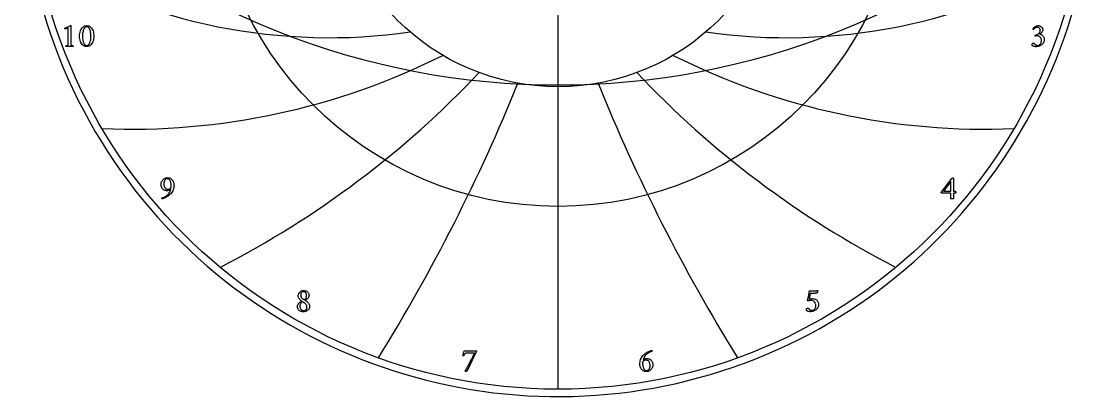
# Model space of a CAD drawing. Header units: millimetres. Extents: x -55 to 55, y -55 to 56.
# Drawn here: x -54.8 to 54.7, y -54.8 to -16.5 of the extents above; entities that cross this region are included whole.
import ezdxf

# ---------------------------------------------------------------- set-up
doc = ezdxf.new("R2010")
doc.units = ezdxf.units.MM
for name, color, linetype in [('CUT_OUTER', 1, 'Continuous'), ('ENGRAVE', 7, 'Continuous'), ('ENGRAVE_FINE', 8, 'Continuous'), ('TEXT', 5, 'Continuous')]:
    doc.layers.add(name, color=color, linetype=linetype)

msp = doc.modelspace()

# ---------------------------------------------------------------- linework, layer by layer
at = {"layer": 'CUT_OUTER'}
msp.add_arc((-0.0002, -0.0001), 54.7499, 132.890359, 87.801582, dxfattribs=at)
at = {"layer": 'ENGRAVE'}
for points in [[(0, -54), (0, 54)], [(0, -54), (0, -23.1383)]]:
    msp.add_lwpolyline(points, dxfattribs=at)
for radius in [54, 35.3478, 23.1383]:
    msp.add_circle((0, 0), radius, dxfattribs=at)
for centre, radius, start, end in [((-23.3039, 40.3636), 58.4958, 239.415548, 278.083995), ((23.3039, 40.3636), 58.4958, 261.916005, 300.584452), ((-43.5768, 43.5768), 71.0447, 267.619017, 296.620352), ((43.5768, 43.5768), 71.0447, 243.379648, 272.380983), ((-79.5809, 45.946), 98.4562, 297.270124, 316.604347), ((79.5809, 45.946), 98.4562, 223.395653, 242.729876), ((-176.8905, 47.3977), 186.5108, 328.231954, 337.899065), ((176.8905, 47.3977), 186.5108, 202.100935, 211.768046)]:
    msp.add_arc(centre, radius, start, end, dxfattribs=at)
at = {"layer": 'ENGRAVE_FINE'}
msp.add_arc((0, 54.4824), 77.4375, 225.796451, 314.203549, dxfattribs=at)
at = {"layer": 'TEXT'}
for points in [[(-49.9891, -18.6487), (-49.9891, -17.3032), (-49.9901, -17.2702), (-49.9929, -17.2427), (-49.9977, -17.2208), (-50.0044, -17.2044), (-50.0135, -17.1925), (-50.0253, -17.1839), (-50.0399, -17.1788), (-50.0572, -17.1771), (-50.0785, -17.1787), (-50.1049, -17.1835), (-50.1364, -17.1915), (-50.173, -17.2027), (-50.2099, -17.2149), (-50.242, -17.2261), (-50.2695, -17.2362), (-50.2923, -17.2453), (-50.3057, -17.2327), (-50.3153, -17.2189), (-50.321, -17.2037), (-50.3229, -17.1873), (-50.3229, -17.1871), (-50.3229, -17.1865), (-50.3229, -17.1854), (-50.3229, -17.1839), (-50.3225, -17.1778), (-50.3212, -17.1729), (-50.3191, -17.1693), (-50.3161, -17.1669), (-50.2483, -17.1361), (-50.1811, -17.1052), (-50.1146, -17.074), (-50.0487, -17.0426), (-49.9859, -17.0124), (-49.9286, -16.9851), (-49.8769, -16.9605), (-49.8307, -16.9387), (-49.7925, -16.9208), (-49.7647, -16.908), (-49.7473, -16.9004), (-49.7404, -16.8978), (-49.7336, -16.8978), (-49.7257, -16.8991), (-49.7191, -16.9029), (-49.7138, -16.9093), (-49.7098, -16.9182), (-49.7066, -16.928), (-49.7038, -16.937), (-49.7015, -16.9451), (-49.6995, -16.9523), (-49.7004, -16.9575), (-49.703, -16.9732), (-49.7072, -16.9992), (-49.7132, -17.0358), (-49.7191, -17.0819), (-49.7234, -17.1367), (-49.7259, -17.2002), (-49.7268, -17.2725), (-49.7268, -18.6487), (-49.7267, -18.6855), (-49.7264, -18.7211), (-49.7258, -18.7554), (-49.7251, -18.7884), (-49.7235, -18.8193), (-49.7204, -18.8471), (-49.7158, -18.8721), (-49.7098, -18.894), (-49.704, -18.9023), (-49.6936, -18.9102), (-49.6785, -18.9176), (-49.6587, -18.9246), (-49.6362, -18.9309), (-49.6131, -18.9361), (-49.5894, -18.9403), (-49.565, -18.9434), (-49.5421, -18.9456), (-49.5228, -18.9472), (-49.5072, -18.9482), (-49.4952, -18.9485), (-49.4906, -18.9566), (-49.4871, -18.9672), (-49.4846, -18.9804), (-49.4832, -18.9962), (-49.4833, -19.0119), (-49.4854, -19.0251), (-49.4893, -19.0358), (-49.4952, -19.0439), (-49.5452, -19.0406), (-49.5931, -19.0375), (-49.6389, -19.0346), (-49.6825, -19.0319), (-49.7259, -19.0297), (-49.7711, -19.0281), (-49.8179, -19.0272), (-49.8665, -19.0268), (-49.9131, -19.0272), (-49.9576, -19.0281), (-50, -19.0297), (-50.0402, -19.0319), (-50.0809, -19.0346), (-50.1245, -19.0375), (-50.1711, -19.0406), (-50.2207, -19.0439), (-50.2266, -19.0358), (-50.2305, -19.0251), (-50.2326, -19.0119), (-50.2327, -18.9962), (-50.2313, -18.9804), (-50.2288, -18.9672), (-50.2253, -18.9566), (-50.2207, -18.9485), (-50.2087, -18.9482), (-50.1931, -18.9472), (-50.1738, -18.9456), (-50.1509, -18.9434), (-50.1265, -18.9403), (-50.1028, -18.9361), (-50.0797, -18.9309), (-50.0572, -18.9246), (-50.0376, -18.9176), (-50.0232, -18.9102), (-50.0138, -18.9023), (-50.0095, -18.894), (-50.0034, -18.8721), (-49.9985, -18.8471), (-49.9948, -18.8193), (-49.9925, -18.7884), (-49.991, -18.7554), (-49.9899, -18.7211), (-49.9893, -18.6855), (-49.9891, -18.6487)], [(-48.0917, -16.9012), (-47.9788, -16.9104), (-47.875, -16.9378), (-47.7803, -16.9836), (-47.6949, -17.0477), (-47.6188, -17.127), (-47.5526, -17.2184), (-47.4962, -17.322), (-47.4496, -17.4377), (-47.4131, -17.5624), (-47.387, -17.6928), (-47.3713, -17.8289), (-47.3661, -17.9708), (-47.3715, -18.1127), (-47.3874, -18.2489), (-47.414, -18.3793), (-47.4513, -18.5039), (-47.4987, -18.6198), (-47.5556, -18.7237), (-47.6221, -18.8156), (-47.6983, -18.8957), (-47.7835, -18.9605), (-47.8775, -19.0068), (-47.9802, -19.0346), (-48.0917, -19.0439), (-48.2003, -19.0346), (-48.3012, -19.0068), (-48.3945, -18.9605), (-48.48, -18.8957), (-48.557, -18.8156), (-48.6244, -18.7237), (-48.6822, -18.6198), (-48.7304, -18.5039), (-48.7684, -18.3793), (-48.7956, -18.2489), (-48.8118, -18.1127), (-48.8173, -17.9708), (-48.812, -17.8289), (-48.796, -17.6928), (-48.7694, -17.5624), (-48.7321, -17.4377), (-48.6846, -17.322), (-48.6274, -17.2184), (-48.5603, -17.127), (-48.4834, -17.0477), (-48.3976, -16.9836), (-48.3038, -16.9378), (-48.2018, -16.9104), (-48.0917, -16.9012)], [(-48.0747, -17.0238), (-48.1421, -17.0318), (-48.2045, -17.0558), (-48.2621, -17.0957), (-48.3148, -17.1516), (-48.3622, -17.2209), (-48.4038, -17.301), (-48.4397, -17.3921), (-48.4698, -17.4939), (-48.4937, -17.6042), (-48.5107, -17.7205), (-48.5209, -17.8427), (-48.5243, -17.9708), (-48.5209, -18.0976), (-48.5107, -18.2191), (-48.4937, -18.3352), (-48.4698, -18.446), (-48.4401, -18.5488), (-48.4055, -18.6406), (-48.366, -18.7216), (-48.3216, -18.7918), (-48.273, -18.8484), (-48.2207, -18.8889), (-48.1648, -18.9131), (-48.1053, -18.9212), (-48.0336, -18.9129), (-47.9682, -18.888), (-47.9092, -18.8465), (-47.8567, -18.7884), (-47.8104, -18.7164), (-47.7702, -18.6334), (-47.7363, -18.5393), (-47.7085, -18.4341), (-47.6869, -18.3211), (-47.6714, -18.2033), (-47.6622, -18.0809), (-47.6591, -17.9538), (-47.6624, -17.826), (-47.6723, -17.7047), (-47.6888, -17.5901), (-47.7119, -17.482), (-47.7408, -17.3826), (-47.7749, -17.2938), (-47.8141, -17.2157), (-47.8584, -17.1482), (-47.907, -17.0938), (-47.9593, -17.0549), (-48.0152, -17.0316), (-48.0747, -17.0238)], [(49.0285, -16.8978), (49.0721, -16.9009), (49.1179, -16.9101), (49.1658, -16.9256), (49.2158, -16.9472), (49.2651, -16.9748), (49.3108, -17.0081), (49.3528, -17.0472), (49.3913, -17.092), (49.4233, -17.1422), (49.4462, -17.1976), (49.4599, -17.258), (49.4645, -17.3236), (49.4612, -17.3753), (49.4513, -17.4249), (49.4348, -17.4724), (49.4117, -17.5178), (49.384, -17.5606), (49.3538, -17.6004), (49.321, -17.6372), (49.2857, -17.6711), (49.25, -17.7017), (49.2163, -17.729), (49.1844, -17.7528), (49.1545, -17.7733), (49.2031, -17.7833), (49.2533, -17.7997), (49.3053, -17.8224), (49.3589, -17.8516), (49.4114, -17.8871), (49.4598, -17.9287), (49.5042, -17.9765), (49.5446, -18.0304), (49.5781, -18.0906), (49.602, -18.1569), (49.6164, -18.2294), (49.6212, -18.3081), (49.6166, -18.3912), (49.6029, -18.4703), (49.58, -18.5454), (49.548, -18.6164), (49.5084, -18.6828), (49.4628, -18.7441), (49.4113, -18.8003), (49.3538, -18.8514), (49.2915, -18.8971), (49.2256, -18.937), (49.1561, -18.9712), (49.083, -18.9996), (49.0076, -19.0219), (48.9314, -19.0379), (48.8543, -19.0475), (48.7764, -19.0507), (48.742, -19.0495), (48.7036, -19.046), (48.6611, -19.0401), (48.6146, -19.0319), (48.5672, -19.0212), (48.5222, -19.0077), (48.4795, -18.9914), (48.4392, -18.9723), (48.4315, -18.9655), (48.4221, -18.9553), (48.4111, -18.9417), (48.3983, -18.9246), (48.3864, -18.9057), (48.3778, -18.8863), (48.3727, -18.8665), (48.371, -18.8463), (48.3737, -18.8122), (48.3817, -18.7816), (48.395, -18.7543), (48.4136, -18.7305), (48.4356, -18.7111), (48.4592, -18.6973), (48.4842, -18.689), (48.5107, -18.6862), (48.543, -18.6895), (48.5716, -18.6994), (48.5966, -18.7159), (48.618, -18.739), (48.6377, -18.7646), (48.6576, -18.7888), (48.6777, -18.8115), (48.6981, -18.8327), (48.7231, -18.8547), (48.7504, -18.8731), (48.7801, -18.8879), (48.8122, -18.8991), (48.8453, -18.9073), (48.8782, -18.9131), (48.9108, -18.9167), (48.9433, -18.9178), (48.9877, -18.9147), (49.0323, -18.9055), (49.0771, -18.89), (49.1222, -18.8684), (49.1655, -18.8397), (49.2052, -18.8029), (49.2413, -18.7579), (49.2737, -18.7049), (49.3006, -18.6431), (49.3197, -18.5716), (49.3312, -18.4906), (49.3351, -18.4), (49.3312, -18.3339), (49.3197, -18.2719), (49.3006, -18.2139), (49.2737, -18.1599), (49.2408, -18.1106), (49.2035, -18.0666), (49.1616, -18.028), (49.1153, -17.9947), (49.0661, -17.9679), (49.0153, -17.9487), (48.963, -17.9372), (48.9093, -17.9334), (48.8819, -17.9344), (48.8543, -17.9376), (48.8265, -17.9429), (48.7985, -17.9504), (48.772, -17.9583), (48.7487, -17.9649), (48.7286, -17.9702), (48.7117, -17.9742), (48.7027, -17.96), (48.6963, -17.9444), (48.6925, -17.9276), (48.6912, -17.9095), (48.6917, -17.8984), (48.6929, -17.8891), (48.6951, -17.8814), (48.6981, -17.8755), (48.7636, -17.8582), (48.8275, -17.8371), (48.8897, -17.8122), (48.9501, -17.7835), (49.0069, -17.7506), (49.0579, -17.7132), (49.1031, -17.6714), (49.1426, -17.6251), (49.1746, -17.5737), (49.1975, -17.5165), (49.2113, -17.4536), (49.2158, -17.3849), (49.2101, -17.3213), (49.1928, -17.2631), (49.1641, -17.2106), (49.1239, -17.1635), (49.0747, -17.1248), (49.0191, -17.0971), (48.9572, -17.0805), (48.8888, -17.0749), (48.8377, -17.078), (48.79, -17.0873), (48.7457, -17.1027), (48.7049, -17.1243), (48.6677, -17.1492), (48.6346, -17.1746), (48.6055, -17.2003), (48.5805, -17.2265), (48.5593, -17.2505), (48.5418, -17.2695), (48.5278, -17.2837), (48.5175, -17.2929), (48.5107, -17.2915), (48.5039, -17.287), (48.4971, -17.2795), (48.4903, -17.2691), (48.4843, -17.2572), (48.48, -17.2453), (48.4775, -17.2333), (48.4766, -17.2214), (48.504, -17.1826), (48.535, -17.1443), (48.5696, -17.1068), (48.6078, -17.0698), (48.6494, -17.0347), (48.6942, -17.0025), (48.7422, -16.9734), (48.7934, -16.9472), (48.8477, -16.9256), (48.905, -16.9101), (48.9652, -16.9009), (49.0285, -16.8978)], [(-40.4344, -34.4917), (-40.3797, -34.4729), (-40.3215, -34.4508), (-40.2597, -34.4252), (-40.1942, -34.3963), (-40.1268, -34.3631), (-40.0592, -34.3248), (-39.9914, -34.2813), (-39.9234, -34.2328), (-39.8569, -34.1784), (-39.7935, -34.1174), (-39.7334, -34.0498), (-39.6764, -33.9756), (-39.6246, -33.8939), (-39.5798, -33.804), (-39.542, -33.7057), (-39.5112, -33.5992), (-39.5554, -33.6329), (-39.6028, -33.6626), (-39.6533, -33.6883), (-39.7071, -33.7099), (-39.7608, -33.727), (-39.8114, -33.7393), (-39.8588, -33.7466), (-39.903, -33.7491), (-39.9863, -33.745), (-40.0626, -33.7329), (-40.1319, -33.7127), (-40.1942, -33.6843), (-40.25, -33.6497), (-40.2998, -33.6107), (-40.3437, -33.5671), (-40.3816, -33.5191), (-40.4139, -33.4682), (-40.4412, -33.4161), (-40.4633, -33.3626), (-40.4803, -33.3079), (-40.493, -33.254), (-40.5021, -33.2028), (-40.5075, -33.1543), (-40.5093, -33.1087), (-40.5037, -33.0169), (-40.4867, -32.929), (-40.4585, -32.8449), (-40.419, -32.7646), (-40.37, -32.69), (-40.313, -32.6228), (-40.2482, -32.5631), (-40.1755, -32.5108), (-40.0967, -32.4683), (-40.0137, -32.438), (-39.9264, -32.4198), (-39.8348, -32.4137), (-39.7617, -32.4179), (-39.6922, -32.4303), (-39.6263, -32.4511), (-39.564, -32.4802), (-39.5058, -32.516), (-39.452, -32.5572), (-39.4027, -32.6038), (-39.3579, -32.6556), (-39.3179, -32.7117), (-39.283, -32.771), (-39.2532, -32.8335), (-39.2285, -32.8992), (-39.2091, -32.9663), (-39.1953, -33.0333), (-39.187, -33.1), (-39.1842, -33.1666), (-39.1892, -33.2926), (-39.2042, -33.4152), (-39.2292, -33.5345), (-39.2642, -33.6503), (-39.3093, -33.7608), (-39.3643, -33.864), (-39.4293, -33.9601), (-39.5044, -34.0488), (-39.5649, -34.1123), (-39.6304, -34.1732), (-39.7011, -34.2315), (-39.7769, -34.2873), (-39.8556, -34.3398), (-39.9349, -34.3882), (-40.0148, -34.4326), (-40.0954, -34.4729), (-40.1749, -34.5088), (-40.2517, -34.5398), (-40.3257, -34.5659), (-40.3969, -34.5871), (-40.4077, -34.5845), (-40.4165, -34.5768), (-40.4231, -34.5641), (-40.4275, -34.5462), (-40.4305, -34.5274), (-40.4327, -34.5121), (-40.4339, -34.5002), (-40.4344, -34.4917)], [(-39.484, -33.4527), (-39.4808, -33.4252), (-39.478, -33.3973), (-39.4757, -33.369), (-39.4737, -33.3403), (-39.4722, -33.3113), (-39.4712, -33.2824), (-39.4705, -33.2534), (-39.4703, -33.2245), (-39.4718, -33.1676), (-39.4763, -33.1095), (-39.4837, -33.0501), (-39.4942, -32.9894), (-39.5076, -32.9292), (-39.524, -32.8711), (-39.5434, -32.8151), (-39.5657, -32.7612), (-39.5913, -32.7108), (-39.6202, -32.6654), (-39.6526, -32.6248), (-39.6883, -32.5892), (-39.7273, -32.5601), (-39.7692, -32.5393), (-39.8142, -32.5269), (-39.8621, -32.5227), (-39.9371, -32.5321), (-40.0056, -32.5602), (-40.0674, -32.6071), (-40.1227, -32.6726), (-40.1681, -32.7523), (-40.2006, -32.8412), (-40.2201, -32.9396), (-40.2266, -33.0473), (-40.224, -33.1162), (-40.2163, -33.1832), (-40.2036, -33.2482), (-40.1857, -33.3113), (-40.1621, -33.3704), (-40.132, -33.4233), (-40.0956, -33.4701), (-40.0528, -33.5106), (-40.0032, -33.5434), (-39.9464, -33.5668), (-39.8823, -33.5809), (-39.811, -33.5856), (-39.7743, -33.5842), (-39.7356, -33.58), (-39.6951, -33.5731), (-39.6526, -33.5634), (-39.6095, -33.5482), (-39.567, -33.5247), (-39.5252, -33.4928), (-39.484, -33.4527)], [(40.2913, -32.424), (40.304, -32.4252), (40.3147, -32.4291), (40.3235, -32.4355), (40.3305, -32.4444), (40.3357, -32.4546), (40.3394, -32.4648), (40.3416, -32.4751), (40.3424, -32.4853), (40.3424, -33.7968), (40.54, -33.7968), (40.5483, -33.7993), (40.5561, -33.807), (40.5636, -33.8197), (40.5706, -33.8376), (40.5766, -33.8589), (40.5808, -33.8819), (40.5834, -33.9066), (40.5842, -33.933), (40.5836, -33.9505), (40.5817, -33.9654), (40.5785, -33.9777), (40.574, -33.9875), (40.3424, -33.9875), (40.3424, -34.57), (40.341, -34.5706), (40.3368, -34.5721), (40.3299, -34.5748), (40.3202, -34.5785), (40.3044, -34.5823), (40.2789, -34.5849), (40.2439, -34.5865), (40.1993, -34.5871), (40.1472, -34.5853), (40.1099, -34.5802), (40.0875, -34.5717), (40.0801, -34.5598), (40.0801, -33.9875), (39.1433, -33.9875), (39.1353, -33.9819), (39.1284, -33.9752), (39.1226, -33.9674), (39.1178, -33.9586), (39.114, -33.9495), (39.1114, -33.9411), (39.1098, -33.9333), (39.1092, -33.9262), (40.1925, -32.5091), (40.2019, -32.4982), (40.2129, -32.4857), (40.2257, -32.4718), (40.2402, -32.4563), (40.2549, -32.4422), (40.2683, -32.432), (40.2804, -32.426), (40.2913, -32.424)], [(40.0801, -32.8225), (39.3341, -33.7968), (40.0801, -33.7968)], [(-25.9546, -43.9347), (-25.8813, -43.9383), (-25.8111, -43.9491), (-25.7441, -43.9672), (-25.6804, -43.9926), (-25.6213, -44.0247), (-25.5684, -44.0633), (-25.5217, -44.1082), (-25.4811, -44.1595), (-25.4483, -44.217), (-25.4249, -44.2804), (-25.4108, -44.3498), (-25.4062, -44.4252), (-25.41, -44.4878), (-25.4215, -44.5461), (-25.4407, -44.6002), (-25.4675, -44.65), (-25.4997, -44.696), (-25.5352, -44.7386), (-25.5738, -44.7778), (-25.6157, -44.8135), (-25.6586, -44.8463), (-25.7004, -44.8765), (-25.7412, -44.9042), (-25.7809, -44.9293), (-25.7898, -44.9332), (-25.7928, -44.9379), (-25.7898, -44.9434), (-25.7809, -44.9498), (-25.7299, -44.9792), (-25.6791, -45.0128), (-25.6285, -45.0507), (-25.5782, -45.0929), (-25.5301, -45.1384), (-25.4862, -45.1865), (-25.4466, -45.2372), (-25.4113, -45.2904), (-25.3822, -45.3456), (-25.3615, -45.402), (-25.349, -45.4597), (-25.3448, -45.5187), (-25.3504, -45.6), (-25.367, -45.6771), (-25.3947, -45.7499), (-25.4334, -45.8184), (-25.4812, -45.8813), (-25.536, -45.9372), (-25.5979, -45.9861), (-25.6668, -46.0279), (-25.7405, -46.0615), (-25.8171, -46.0854), (-25.8964, -46.0998), (-25.9784, -46.1046), (-26.0663, -46.1003), (-26.1492, -46.0875), (-26.2272, -46.0663), (-26.3004, -46.0364), (-26.3671, -45.999), (-26.426, -45.9547), (-26.477, -45.9036), (-26.5201, -45.8457), (-26.5543, -45.782), (-26.5788, -45.7137), (-26.5935, -45.6407), (-26.5984, -45.5629), (-26.5954, -45.5097), (-26.5865, -45.4591), (-26.5716, -45.4109), (-26.5507, -45.3654), (-26.5254, -45.3224), (-26.4971, -45.2819), (-26.4658, -45.244), (-26.4315, -45.2087), (-26.3956, -45.1759), (-26.3595, -45.1457), (-26.3232, -45.118), (-26.2867, -45.0929), (-26.2517, -45.0701), (-26.2199, -45.0494), (-26.1912, -45.0309), (-26.1658, -45.0145), (-26.1607, -45.0096), (-26.159, -45.0051), (-26.1607, -45.0011), (-26.1658, -44.9975), (-26.2006, -44.9748), (-26.2369, -44.9477), (-26.2747, -44.916), (-26.314, -44.88), (-26.3525, -44.84), (-26.3881, -44.7969), (-26.4206, -44.7506), (-26.4502, -44.7011), (-26.4748, -44.6487), (-26.4924, -44.5938), (-26.5029, -44.5363), (-26.5064, -44.4763), (-26.5017, -44.406), (-26.4873, -44.3383), (-26.4633, -44.2732), (-26.4298, -44.2106), (-26.3884, -44.1521), (-26.3408, -44.0995), (-26.287, -44.0525), (-26.2271, -44.0113), (-26.1628, -43.9778), (-26.096, -43.9538), (-26.0266, -43.9395), (-25.9546, -43.9347)], [(-25.9716, -44.0505), (-26.029, -44.0573), (-26.0819, -44.0777), (-26.1304, -44.1118), (-26.1743, -44.1595), (-26.2108, -44.2165), (-26.2369, -44.2787), (-26.2526, -44.346), (-26.2578, -44.4184), (-26.254, -44.479), (-26.2429, -44.5346), (-26.2242, -44.5854), (-26.1982, -44.6313), (-26.167, -44.6727), (-26.133, -44.7101), (-26.0963, -44.7434), (-26.0568, -44.7727), (-26.0172, -44.7988), (-25.9801, -44.8229), (-25.9457, -44.8448), (-25.9137, -44.8646), (-25.9099, -44.8661), (-25.9052, -44.8672), (-25.8997, -44.8678), (-25.8933, -44.868), (-25.8918, -44.868), (-25.8907, -44.868), (-25.8901, -44.868), (-25.8899, -44.868), (-25.885, -44.8678), (-25.8805, -44.8672), (-25.8765, -44.8661), (-25.8728, -44.8646), (-25.8243, -44.8284), (-25.7809, -44.788), (-25.7425, -44.7433), (-25.7093, -44.6943), (-25.6825, -44.6411), (-25.6633, -44.5836), (-25.6519, -44.5219), (-25.648, -44.4559), (-25.6505, -44.4069), (-25.6578, -44.3588), (-25.6701, -44.3115), (-25.6872, -44.2651), (-25.7088, -44.221), (-25.7345, -44.1808), (-25.7642, -44.1444), (-25.7979, -44.1118), (-25.8356, -44.085), (-25.8771, -44.0658), (-25.9225, -44.0543), (-25.9716, -44.0505)], [(25.9716, -44.759), (26.0667, -44.7646), (26.1543, -44.7812), (26.2345, -44.8088), (26.3072, -44.8476), (26.3722, -44.8948), (26.4294, -44.9477), (26.4787, -45.0063), (26.5201, -45.0707), (26.5529, -45.1385), (26.5763, -45.2074), (26.5903, -45.2773), (26.595, -45.3483), (26.5904, -45.4315), (26.5767, -45.5106), (26.5538, -45.5856), (26.5218, -45.6566), (26.4822, -45.7231), (26.4366, -45.7844), (26.3851, -45.8406), (26.3276, -45.8917), (26.2653, -45.9373), (26.1994, -45.9773), (26.1299, -46.0114), (26.0568, -46.0399), (25.9814, -46.0622), (25.9052, -46.0782), (25.8281, -46.0878), (25.7502, -46.0909), (25.7158, -46.0898), (25.6774, -46.0863), (25.6349, -46.0804), (25.5884, -46.0722), (25.541, -46.0615), (25.496, -46.0479), (25.4533, -46.0317), (25.413, -46.0126), (25.4053, -46.0058), (25.3959, -45.9956), (25.3849, -45.9819), (25.3721, -45.9649), (25.3602, -45.946), (25.3517, -45.9266), (25.3465, -45.9068), (25.3448, -45.8866), (25.3475, -45.8525), (25.3555, -45.8218), (25.3688, -45.7946), (25.3874, -45.7707), (25.4095, -45.7514), (25.433, -45.7375), (25.458, -45.7292), (25.4845, -45.7265), (25.5168, -45.7298), (25.5454, -45.7397), (25.5704, -45.7562), (25.5918, -45.7793), (25.6115, -45.8049), (25.6314, -45.8291), (25.6515, -45.8518), (25.6719, -45.8729), (25.6969, -45.895), (25.7242, -45.9134), (25.7539, -45.9282), (25.786, -45.9394), (25.8191, -45.9476), (25.852, -45.9534), (25.8847, -45.9569), (25.9171, -45.9581), (25.9615, -45.955), (26.0061, -45.9457), (26.0509, -45.9303), (26.096, -45.9087), (26.1393, -45.88), (26.179, -45.8431), (26.2151, -45.7982), (26.2476, -45.7452), (26.2744, -45.6833), (26.2935, -45.6119), (26.305, -45.5309), (26.3089, -45.4403), (26.3056, -45.387), (26.2957, -45.3326), (26.2792, -45.2771), (26.2561, -45.2206), (26.2257, -45.1657), (26.1875, -45.115), (26.1414, -45.0686), (26.0875, -45.0264), (26.0246, -44.9914), (25.952, -44.9664), (25.8697, -44.9514), (25.7775, -44.9464), (25.7479, -44.9473), (25.7136, -44.9502), (25.6746, -44.955), (25.631, -44.9617), (25.5882, -44.9697), (25.5518, -44.9783), (25.5218, -44.9876), (25.4981, -44.9975), (25.4931, -44.9965), (25.4883, -44.9936), (25.4838, -44.9889), (25.4794, -44.9821), (25.4757, -44.9744), (25.473, -44.9664), (25.4714, -44.9582), (25.4709, -44.9498), (25.4896, -44.8561), (25.5084, -44.7624), (25.5271, -44.6688), (25.5458, -44.5751), (25.5642, -44.483), (25.582, -44.3941), (25.5992, -44.3084), (25.6157, -44.2259), (25.6309, -44.1487), (25.6442, -44.079), (25.6556, -44.0167), (25.6651, -43.9619), (26.1556, -43.9619), (26.1899, -43.9615), (26.2246, -43.9602), (26.2597, -43.9581), (26.2952, -43.9551), (26.3295, -43.9516), (26.3608, -43.9479), (26.3891, -43.9439), (26.4145, -43.9398), (26.4353, -43.936), (26.4502, -43.9334), (26.4592, -43.9318), (26.4622, -43.9313), (26.4704, -43.9362), (26.4779, -43.9406), (26.4848, -43.9447), (26.4911, -43.9483), (26.4963, -43.9521), (26.5001, -43.9568), (26.5023, -43.9623), (26.503, -43.9687), (26.5023, -43.9759), (26.5001, -43.987), (26.4963, -44.0023), (26.4911, -44.0215), (26.4845, -44.0434), (26.4766, -44.0662), (26.4675, -44.0902), (26.4571, -44.1152), (26.4454, -44.1399), (26.4328, -44.1629), (26.419, -44.1842), (26.4043, -44.2038), (26.3685, -44.2072), (26.3293, -44.2106), (26.2867, -44.214), (26.2407, -44.2174), (26.1909, -44.2204), (26.1368, -44.2225), (26.0785, -44.2238), (26.0159, -44.2242), (25.7366, -44.2242), (25.7214, -44.2995), (25.7064, -44.3754), (25.6916, -44.4519), (25.677, -44.5291), (25.6624, -44.6056), (25.6476, -44.6803), (25.6326, -44.753), (25.6174, -44.8237), (25.6541, -44.8107), (25.6961, -44.7986), (25.7435, -44.7877), (25.7962, -44.7778), (25.8487, -44.7696), (25.8954, -44.7637), (25.9364, -44.7602), (25.9716, -44.759)], [(-25.9716, -45.9853), (-25.894, -45.979), (-25.8247, -45.9598), (-25.7637, -45.9279), (-25.711, -45.8832), (-25.6686, -45.828), (-25.6382, -45.7648), (-25.62, -45.6935), (-25.614, -45.614), (-25.6176, -45.5637), (-25.6284, -45.5148), (-25.6465, -45.4675), (-25.6719, -45.4216), (-25.7021, -45.3777), (-25.7349, -45.3364), (-25.7702, -45.2977), (-25.8081, -45.2615), (-25.8467, -45.2282), (-25.8839, -45.198), (-25.9199, -45.1711), (-25.9546, -45.1474), (-25.9855, -45.1273), (-26.01, -45.1116), (-26.0281, -45.1001), (-26.0398, -45.0929), (-26.0461, -45.0899), (-26.0517, -45.0877), (-26.0564, -45.0865), (-26.0602, -45.086), (-26.0649, -45.0863), (-26.0687, -45.0869), (-26.0717, -45.088), (-26.0738, -45.0895), (-26.1374, -45.1335), (-26.1918, -45.1806), (-26.237, -45.2306), (-26.2731, -45.2836), (-26.3007, -45.3413), (-26.3204, -45.4054), (-26.3322, -45.4759), (-26.3361, -45.5527), (-26.3327, -45.6184), (-26.3225, -45.6792), (-26.3055, -45.7351), (-26.2816, -45.7861), (-26.2526, -45.8317), (-26.2199, -45.8717), (-26.1836, -45.9058), (-26.1437, -45.9343), (-26.1016, -45.9566), (-26.0589, -45.9726), (-26.0156, -45.9822), (-25.9716, -45.9853)], [(-8.564, -50.0852), (-8.531, -50.0849), (-8.4967, -50.0839), (-8.4612, -50.0823), (-8.4243, -50.0801), (-8.3907, -50.0779), (-8.3647, -50.0763), (-8.3464, -50.0753), (-8.3358, -50.075), (-8.3268, -50.0769), (-8.3204, -50.0826), (-8.3166, -50.0922), (-8.3153, -50.1056), (-8.3173, -50.1243), (-8.323, -50.1461), (-8.3326, -50.1711), (-8.346, -50.1993), (-8.3615, -50.2297), (-8.3775, -50.2611), (-8.3939, -50.2935), (-8.4107, -50.3271), (-9.2862, -52.1972), (-9.2921, -52.2017), (-9.2998, -52.2049), (-9.3092, -52.2068), (-9.3202, -52.2074), (-9.34, -52.2062), (-9.362, -52.2027), (-9.386, -52.1969), (-9.4122, -52.1887), (-9.4361, -52.179), (-9.4531, -52.1687), (-9.4633, -52.1577), (-9.4667, -52.1461), (-9.4231, -52.078), (-9.3773, -52.003), (-9.3294, -51.9213), (-9.2794, -51.8327), (-9.2279, -51.7395), (-9.1759, -51.6436), (-9.1232, -51.5453), (-9.0699, -51.4444), (-9.0169, -51.3426), (-8.9651, -51.2417), (-8.9147, -51.1416), (-8.8655, -51.0424), (-8.8182, -50.9459), (-8.7735, -50.8538), (-8.7313, -50.7662), (-8.6917, -50.683), (-8.6553, -50.6062), (-8.6228, -50.5374), (-8.594, -50.4767), (-8.5691, -50.4241), (-8.549, -50.3817), (-8.5346, -50.3513), (-8.526, -50.3331), (-8.5231, -50.3271), (-9.3679, -50.3271), (-9.4143, -50.3309), (-9.4548, -50.3424), (-9.4893, -50.3615), (-9.5178, -50.3884), (-9.5425, -50.4235), (-9.5655, -50.4676), (-9.5868, -50.5206), (-9.6064, -50.5825), (-9.6102, -50.5915), (-9.6183, -50.5979), (-9.6307, -50.6017), (-9.6473, -50.603), (-9.6531, -50.6026), (-9.6605, -50.6013), (-9.6693, -50.5991), (-9.6796, -50.5962), (-9.6899, -50.5928), (-9.6988, -50.5894), (-9.7061, -50.5859), (-9.712, -50.5825), (-9.6902, -50.5141), (-9.669, -50.445), (-9.6484, -50.3753), (-9.6285, -50.3049), (-9.6103, -50.2382), (-9.5949, -50.1793), (-9.5822, -50.1283), (-9.5723, -50.0852)], [(9.0682, -50.8755), (9.1515, -50.8795), (9.2278, -50.8917), (9.2971, -50.9119), (9.3594, -50.9402), (9.4152, -50.9748), (9.465, -51.0139), (9.5089, -51.0574), (9.5468, -51.1054), (9.5792, -51.1563), (9.6068, -51.2085), (9.6295, -51.2619), (9.6473, -51.3166), (9.6607, -51.3706), (9.6703, -51.4218), (9.676, -51.4702), (9.6779, -51.5159), (9.6723, -51.6063), (9.6553, -51.6935), (9.6271, -51.7775), (9.5876, -51.8583), (9.5387, -51.9336), (9.482, -52.0013), (9.4177, -52.0614), (9.3458, -52.1137), (9.2675, -52.1562), (9.1844, -52.1866), (9.0964, -52.2048), (9.0034, -52.2108), (8.9303, -52.2067), (8.8608, -52.1942), (8.7949, -52.1735), (8.7326, -52.1444), (8.6744, -52.1085), (8.6206, -52.0673), (8.5714, -52.0208), (8.5265, -51.969), (8.4864, -51.9129), (8.4512, -51.8536), (8.4208, -51.7911), (8.3954, -51.7254), (8.3753, -51.6582), (8.3609, -51.5913), (8.3523, -51.5245), (8.3494, -51.458), (8.3545, -51.332), (8.3698, -51.2093), (8.3954, -51.0901), (8.4312, -50.9743), (8.4767, -50.8638), (8.5316, -50.7605), (8.5959, -50.6645), (8.6696, -50.5757), (8.7315, -50.5123), (8.7978, -50.4514), (8.8686, -50.3931), (8.9438, -50.3373), (9.0217, -50.2847), (9.1005, -50.2359), (9.1801, -50.191), (9.2606, -50.1499), (9.3401, -50.1135), (9.4169, -50.0826), (9.4909, -50.0573), (9.5621, -50.0375), (9.573, -50.04), (9.5817, -50.0473), (9.5883, -50.0595), (9.5928, -50.0767), (9.5957, -50.0949), (9.5979, -50.1103), (9.5991, -50.123), (9.5996, -50.1329), (9.545, -50.1516), (9.4867, -50.1738), (9.4249, -50.1993), (9.3594, -50.2283), (9.292, -50.2615), (9.2244, -50.2998), (9.1566, -50.3432), (9.0886, -50.3918), (9.0222, -50.4462), (8.9592, -50.5072), (8.8995, -50.5748), (8.8433, -50.649), (8.792, -50.7306), (8.7471, -50.8206), (8.7086, -50.9188), (8.6764, -51.0254), (8.722, -50.9916), (8.7701, -50.9619), (8.8208, -50.9363), (8.874, -50.9147), (8.927, -50.8975), (8.977, -50.8853), (9.0241, -50.8779), (9.0682, -50.8755)], [(8.6492, -51.1719), (8.646, -51.1993), (8.6432, -51.2272), (8.6409, -51.2555), (8.6389, -51.2843), (8.6375, -51.3132), (8.6364, -51.3422), (8.6358, -51.3711), (8.6355, -51.4001), (8.637, -51.4569), (8.6415, -51.5151), (8.649, -51.5745), (8.6594, -51.6351), (8.6729, -51.6954), (8.6896, -51.7535), (8.7095, -51.8095), (8.7326, -51.8634), (8.7589, -51.9137), (8.7884, -51.9592), (8.8211, -51.9997), (8.857, -52.0354), (8.8959, -52.0645), (8.9379, -52.0852), (8.9828, -52.0977), (9.0307, -52.1018), (9.1071, -52.0924), (9.1763, -52.0643), (9.2383, -52.0175), (9.293, -51.9519), (9.3377, -51.8723), (9.3696, -51.7833), (9.3888, -51.685), (9.3952, -51.5772), (9.3925, -51.507), (9.3845, -51.4393), (9.3712, -51.3741), (9.3526, -51.3115), (9.3282, -51.2532), (9.2977, -51.2008), (9.2609, -51.1544), (9.218, -51.1139), (9.1684, -51.0812), (9.1116, -51.0577), (9.0475, -51.0437), (8.9762, -51.039), (8.9395, -51.0404), (8.9008, -51.0445), (8.8603, -51.0515), (8.8178, -51.0611), (8.7747, -51.0764), (8.7322, -51.0999), (8.6904, -51.1317), (8.6492, -51.1719)]]:
    msp.add_lwpolyline(points, close=True, dxfattribs=at)

doc.saveas('drawing.dxf')
